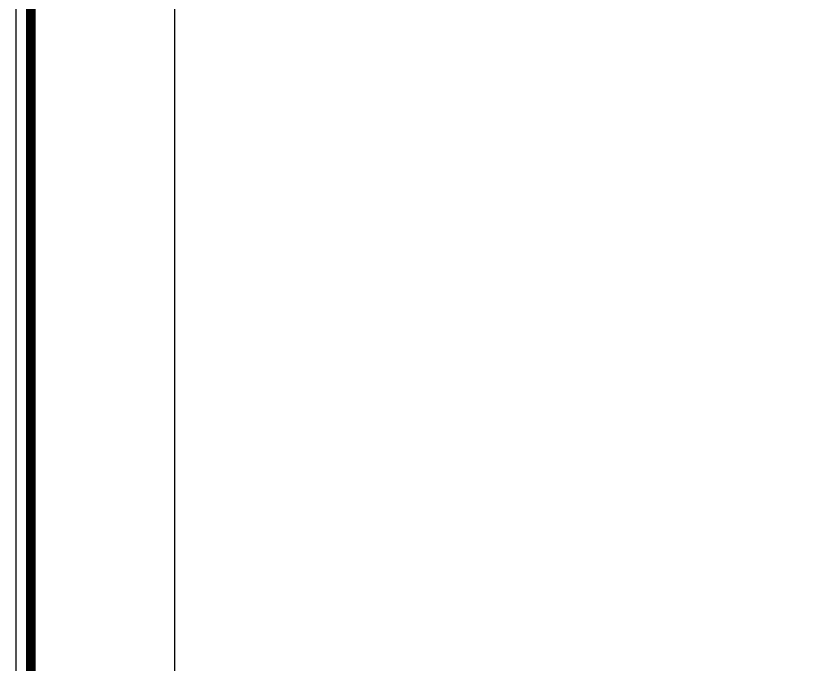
# Model space of a CAD drawing. Header units: metres. Extents: x -363 to 29363, y -363 to 17363.
# Drawn here: x 14868 to 15526, y 177 to 717 of the extents above; entities that cross this region are included whole.
import ezdxf

# ---------------------------------------------------------------- set-up
doc = ezdxf.new("R2010")
doc.units = ezdxf.units.M

# ---------------------------------------------------------------- blocks, each defined once
blk = doc.blocks.new('SWHR')
blk.add_line((0, 2000), (0, 0))
blk = doc.blocks.new('ss2_beg[0]-nn2_end[0]-0')
blk.add_lwpolyline([(0, 0), (116, 0), (116, -406), (-2116, -406), (-2116, 910), (-2124, 910), (-2124, 3000), (-2000, 3000)])
at = {"color": 3}
for tag, p in [('NAME', (0.5, -0.5)), ('YPOS', (0.5, -1.5)), ('XPOS', (0.5, -1))]:
    blk.add_attdef(tag, p, '', height=0.5, dxfattribs=at)
blk = doc.blocks.new('ss2_beg[1]-nn2_end[1]-0')
blk.add_lwpolyline([(0, 0), (117, 0), (117, -411), (-2117, -411), (-2117, 902), (-2125, 902), (-2125, 3000), (-2000, 3000)])
at = {"color": 3}
for tag, p in [('NAME', (0.5, -0.5)), ('YPOS', (0.5, -1.5)), ('XPOS', (0.5, -1))]:
    blk.add_attdef(tag, p, '', height=0.5, dxfattribs=at)
blk = doc.blocks.new('ss2_beg[2]-nn2_end[2]-0')
blk.add_lwpolyline([(0, 0), (118, 0), (118, -416), (-2118, -416), (-2118, 894), (-2126, 894), (-2126, 3000), (-2000, 3000)])
at = {"color": 3}
for tag, p in [('NAME', (0.5, -0.5)), ('YPOS', (0.5, -1.5)), ('XPOS', (0.5, -1))]:
    blk.add_attdef(tag, p, '', height=0.5, dxfattribs=at)
blk = doc.blocks.new('ss2_beg[3]-nn2_end[3]-0')
blk.add_lwpolyline([(0, 0), (119, 0), (119, -421), (-2119, -421), (-2119, 886), (-2127, 886), (-2127, 3000), (-2000, 3000)])
at = {"color": 3}
for tag, p in [('NAME', (0.5, -0.5)), ('YPOS', (0.5, -1.5)), ('XPOS', (0.5, -1))]:
    blk.add_attdef(tag, p, '', height=0.5, dxfattribs=at)
blk = doc.blocks.new('ss2_beg[4]-nn2_end[4]-0')
blk.add_lwpolyline([(0, 0), (120, 0), (120, -426), (-2120, -426), (-2120, 878), (-2128, 878), (-2128, 3000), (-2000, 3000)])
at = {"color": 3}
for tag, p in [('NAME', (0.5, -0.5)), ('YPOS', (0.5, -1.5)), ('XPOS', (0.5, -1))]:
    blk.add_attdef(tag, p, '', height=0.5, dxfattribs=at)
blk = doc.blocks.new('ss2_beg[5]-nn2_end[5]-0')
blk.add_lwpolyline([(0, 0), (121, 0), (121, -431), (-2121, -431), (-2121, 870), (-2129, 870), (-2129, 3000), (-2000, 3000)])
at = {"color": 3}
for tag, p in [('NAME', (0.5, -0.5)), ('YPOS', (0.5, -1.5)), ('XPOS', (0.5, -1))]:
    blk.add_attdef(tag, p, '', height=0.5, dxfattribs=at)
blk = doc.blocks.new('ss2_beg[6]-nn2_end[6]-0')
blk.add_lwpolyline([(0, 0), (122, 0), (122, -436), (-2122, -436), (-2122, 862), (-2130, 862), (-2130, 3000), (-2000, 3000)])
at = {"color": 3}
for tag, p in [('NAME', (0.5, -0.5)), ('YPOS', (0.5, -1.5)), ('XPOS', (0.5, -1))]:
    blk.add_attdef(tag, p, '', height=0.5, dxfattribs=at)
blk = doc.blocks.new('ss2_beg[7]-nn2_end[7]-0')
blk.add_lwpolyline([(0, 0), (123, 0), (123, -441), (-2123, -441), (-2123, 854), (-2131, 854), (-2131, 3000), (-2000, 3000)])
at = {"color": 3}
for tag, p in [('NAME', (0.5, -0.5)), ('YPOS', (0.5, -1.5)), ('XPOS', (0.5, -1))]:
    blk.add_attdef(tag, p, '', height=0.5, dxfattribs=at)
blk = doc.blocks.new('ss4_beg[0]-nn4_end[0]-0')
blk.add_lwpolyline([(0, 0), (132, 0), (132, -458), (-2132, -458), (-2132, 874), (-2140, 874), (-2140, 3842), (-2148, 3842), (-2148, 6810), (-2156, 6810), (-2156, 9000), (-2000, 9000)])
at = {"color": 3}
for tag, p in [('NAME', (0.5, -0.5)), ('YPOS', (0.5, -1.5)), ('XPOS', (0.5, -1))]:
    blk.add_attdef(tag, p, '', height=0.5, dxfattribs=at)

msp = doc.modelspace()

# ---------------------------------------------------------------- block references
for name, p in [('ss4_beg[0]-nn4_end[0]-0', (17000, 126)), ('ss4_beg[0]-nn4_end[0]-0', (17000, 126)), ('ss4_beg[0]-nn4_end[0]-0', (17000, 126)), ('ss4_beg[0]-nn4_end[0]-0', (17000, 126)), ('ss2_beg[7]-nn2_end[7]-0', (17000, 118)), ('ss2_beg[7]-nn2_end[7]-0', (17000, 118)), ('ss2_beg[6]-nn2_end[6]-0', (17000, 114)), ('ss2_beg[6]-nn2_end[6]-0', (17000, 114)), ('ss2_beg[5]-nn2_end[5]-0', (17000, 110)), ('ss2_beg[5]-nn2_end[5]-0', (17000, 110)), ('ss2_beg[4]-nn2_end[4]-0', (17000, 106)), ('ss2_beg[4]-nn2_end[4]-0', (17000, 106)), ('ss2_beg[3]-nn2_end[3]-0', (17000, 102)), ('ss2_beg[3]-nn2_end[3]-0', (17000, 102)), ('ss2_beg[2]-nn2_end[2]-0', (17000, 98)), ('ss2_beg[2]-nn2_end[2]-0', (17000, 98)), ('ss2_beg[1]-nn2_end[1]-0', (17000, 94)), ('ss2_beg[1]-nn2_end[1]-0', (17000, 94)), ('ss2_beg[0]-nn2_end[0]-0', (17000, 90)), ('ss2_beg[0]-nn2_end[0]-0', (17000, 90)), ('SWHR', (15000, 0))]:
    msp.add_blockref(name, p)

doc.saveas('drawing.dxf')
